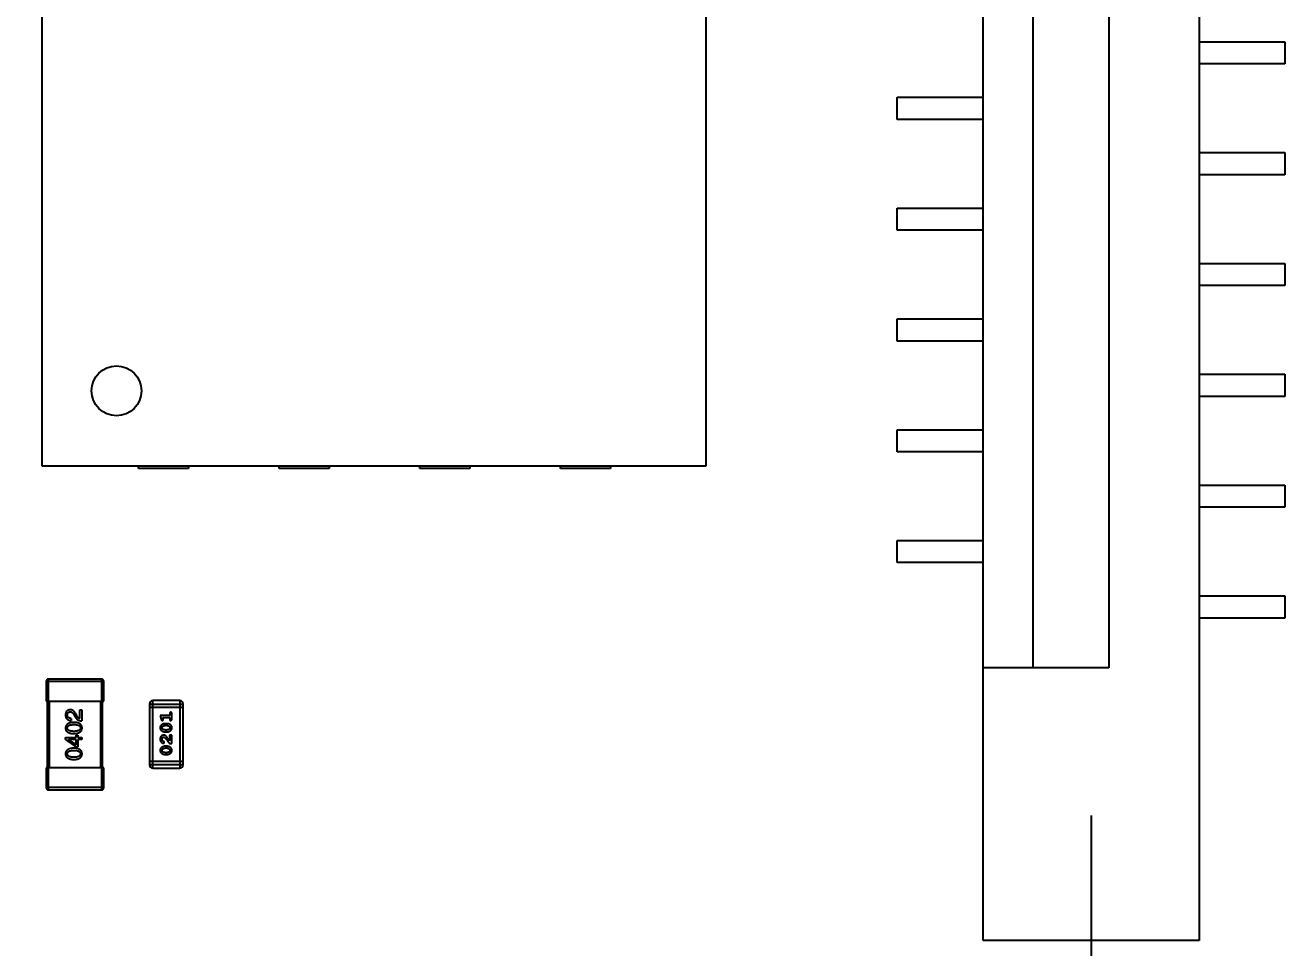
# Model space of a CAD drawing. Header units: millimetres. Extents: x 563 to 681, y 173 to 284.
# Drawn here: x 636.81 to 648.18, y 246.51 to 254.83 of the extents above; entities that cross this region are included whole.
import ezdxf

# ---------------------------------------------------------------- set-up
doc = ezdxf.new("R2010")
doc.units = ezdxf.units.MM
doc.header["$LTSCALE"] = 30.734
doc.header["$PDMODE"] = 3
doc.header["$PDSIZE"] = 0.3125
doc.layers.get('0').update_dxf_attribs({"linetype": 'CONTINUOUS'})
doc.layers.get('Defpoints').update_dxf_attribs({"linetype": 'CONTINUOUS'})
doc.layers.add('dim', color=6, linetype='CONTINUOUS', lineweight=9)
doc.styles.add('Verdana', font='verdana.ttf', dxfattribs={"height": 2.5})
doc.dimstyles.new('aaaaaaaa 3.0', dxfattribs={"dimtxt": 2.5, "dimasz": 1.5, "dimexe": 1.25, "dimexo": 0.625, "dimtad": 1, "dimdec": 1, "dimzin": 9, "dimdsep": 46, "dimtxsty": 'Verdana', "dimcen": 0, "dimazin": 0, "dimtfac": 1, "dimtofl": 0, "dimtmove": 0, "dimatfit": 3, "dimfxl": 1, "dimlwd": 25, "dimlwe": 25, "dimarcsym": 0})

# ---------------------------------------------------------------- blocks, each defined once
blk = doc.blocks.new('*D26')
at = {"layer": 'Defpoints', "color": 0}
for p in [(632.68, 248.392), (646.431, 248.327), (646.431, 233.318)]:
    blk.add_point(p, dxfattribs=at)
at = {"layer": 'dim', "color": 0, "lineweight": 25}
for p, q in [((632.68, 247.767), (632.68, 232.068)), ((646.431, 247.702), (646.431, 232.068)), ((634.18, 233.318), (644.931, 233.318))]:
    blk.add_line(p, q, dxfattribs=at)
at = {"layer": 'dim', "color": 0}
for points in [[(634.18, 233.568), (634.18, 233.068), (632.68, 233.318)], [(644.931, 233.068), (644.931, 233.568), (646.431, 233.318)]]:
    blk.add_solid(points, dxfattribs=at)
at = {"layer": 'dim', "color": 0, "insert": (639.555, 235.25), "char_height": 2.5, "attachment_point": 5, "style": 'Verdana'}
blk.add_mtext('13.8', dxfattribs=at)

msp = doc.modelspace()

# ---------------------------------------------------------------- linework, layer by layer
at = {"linetype": 'Continuous'}
for p, q in [((645.456, 246.574), (645.456, 263.094)), ((647.406, 263.094), (647.406, 246.574)), ((645.905, 260.634), (645.905, 249.034)), ((646.59, 260.634), (646.59, 249.034)), ((636.955, 258.809), (636.955, 250.859)), ((642.955, 250.859), (642.955, 258.809)), ((647.406, 254.684), (648.181, 254.684)), ((648.181, 254.684), (648.181, 254.484)), ((648.181, 254.484), (647.406, 254.484)), ((644.681, 253.984), (644.681, 254.184)), ((644.681, 254.184), (645.456, 254.184)), ((645.456, 253.984), (644.681, 253.984)), ((647.406, 253.684), (648.181, 253.684)), ((648.181, 253.684), (648.181, 253.484)), ((648.181, 253.484), (647.406, 253.484)), ((644.681, 252.984), (644.681, 253.184)), ((644.681, 253.184), (645.456, 253.184)), ((645.456, 252.984), (644.681, 252.984)), ((647.406, 252.684), (648.181, 252.684)), ((648.181, 252.684), (648.181, 252.484)), ((648.181, 252.484), (647.406, 252.484)), ((644.681, 252.184), (645.456, 252.184)), ((644.681, 251.984), (644.681, 252.184)), ((645.456, 251.984), (644.681, 251.984)), ((647.406, 251.684), (648.181, 251.684)), ((648.181, 251.684), (648.181, 251.484)), ((648.181, 251.484), (647.406, 251.484)), ((644.681, 251.184), (645.456, 251.184)), ((644.681, 250.984), (644.681, 251.184)), ((645.456, 250.984), (644.681, 250.984)), ((636.955, 250.859), (642.955, 250.859)), ((637.83, 250.834), (637.83, 250.859)), ((638.28, 250.834), (637.83, 250.834)), ((638.28, 250.859), (638.28, 250.834)), ((639.1, 250.834), (639.1, 250.859)), ((639.55, 250.834), (639.1, 250.834)), ((639.55, 250.859), (639.55, 250.834)), ((640.37, 250.834), (640.37, 250.859)), ((640.82, 250.834), (640.37, 250.834)), ((640.82, 250.859), (640.82, 250.834)), ((641.64, 250.834), (641.64, 250.859)), ((642.09, 250.834), (641.64, 250.834)), ((642.09, 250.859), (642.09, 250.834)), ((647.406, 250.684), (648.181, 250.684)), ((648.181, 250.684), (648.181, 250.484)), ((648.181, 250.484), (647.406, 250.484)), ((644.681, 250.184), (645.456, 250.184)), ((644.681, 249.984), (644.681, 250.184)), ((645.456, 249.984), (644.681, 249.984)), ((647.406, 249.684), (648.181, 249.684)), ((648.181, 249.684), (648.181, 249.484)), ((648.181, 249.484), (647.406, 249.484)), ((646.59, 249.034), (645.456, 249.034)), ((636.995, 248.914), (636.995, 248.734)), ((636.995, 248.914), (637.515, 248.914)), ((637.015, 248.734), (637.015, 248.934)), ((637.495, 248.934), (637.015, 248.934)), ((637.495, 248.934), (637.495, 248.734)), ((637.515, 248.734), (637.515, 248.914)), ((636.995, 248.734), (637.515, 248.734)), ((637.005, 248.734), (637.005, 248.134)), ((637.025, 248.134), (637.025, 248.734)), ((637.485, 248.734), (637.485, 248.134)), ((637.505, 248.134), (637.505, 248.734)), ((637.928, 248.708), (637.928, 248.16)), ((637.928, 248.708), (638.233, 248.708)), ((638.233, 248.678), (637.928, 248.678)), ((637.958, 248.129), (637.958, 248.739)), ((638.202, 248.739), (637.958, 248.739)), ((638.202, 248.739), (638.202, 248.129)), ((638.233, 248.16), (638.233, 248.708)), ((637.222, 248.578), (637.222, 248.56)), ((637.247, 248.61), (637.258, 248.591)), ((637.272, 248.601), (637.263, 248.617)), ((637.299, 248.577), (637.299, 248.657)), ((637.299, 248.657), (637.317, 248.657)), ((637.317, 248.657), (637.317, 248.556)), ((638.024, 248.605), (638.034, 248.569)), ((638.112, 248.605), (638.024, 248.605)), ((638.051, 248.573), (638.047, 248.588)), ((638.047, 248.588), (638.112, 248.588)), ((638.112, 248.623), (638.112, 248.605)), ((638.112, 248.588), (638.112, 248.571)), ((638.129, 248.571), (638.129, 248.623)), ((638.086, 248.531), (638.068, 248.531)), ((638.068, 248.458), (638.086, 248.458)), ((638.086, 248.514), (638.069, 248.514)), ((638.069, 248.475), (638.086, 248.475)), ((637.169, 248.389), (637.169, 248.405)), ((637.169, 248.405), (637.265, 248.405)), ((637.169, 248.389), (637.263, 248.322)), ((637.198, 248.387), (637.198, 248.386)), ((637.265, 248.387), (637.198, 248.387)), ((637.265, 248.339), (637.198, 248.386)), ((637.281, 248.322), (637.263, 248.322)), ((637.265, 248.405), (637.265, 248.427)), ((637.265, 248.427), (637.281, 248.427)), ((637.265, 248.339), (637.265, 248.387)), ((637.281, 248.427), (637.281, 248.405)), ((637.281, 248.405), (637.317, 248.405)), ((637.281, 248.387), (637.281, 248.322)), ((637.317, 248.387), (637.281, 248.387)), ((637.317, 248.405), (637.317, 248.387)), ((638.086, 248.327), (638.068, 248.327)), ((638.11, 248.351), (638.129, 248.351)), ((638.112, 248.413), (638.112, 248.377)), ((638.129, 248.428), (638.121, 248.428)), ((638.129, 248.351), (638.129, 248.428)), ((638.068, 248.253), (638.086, 248.253)), ((638.086, 248.31), (638.069, 248.31)), ((638.069, 248.27), (638.086, 248.27)), ((636.995, 248.134), (636.995, 247.954)), ((637.515, 248.134), (636.995, 248.134)), ((637.015, 247.934), (637.015, 248.134)), ((637.495, 248.134), (637.495, 247.934)), ((637.515, 247.954), (637.515, 248.134)), ((638.233, 248.19), (637.928, 248.19)), ((638.233, 248.16), (637.928, 248.16)), ((637.958, 248.129), (638.202, 248.129)), ((637.515, 247.954), (636.995, 247.954)), ((637.015, 247.934), (637.495, 247.934)), ((647.406, 246.574), (645.456, 246.574))]:
    msp.add_line(p, q, dxfattribs=at)
msp.add_circle((637.63, 251.534), 0.225, dxfattribs=at)
for centre, radius, start, end in [((637.015, 248.914), 0.02, 90, 180), ((637.495, 248.914), 0.02, 0, 90), ((637.958, 248.708), 0.0305, 90, 180), ((638.202, 248.708), 0.0305, 0, 90), ((637.958, 248.16), 0.0305, 180, 270), ((638.202, 248.16), 0.0305, 270, 0), ((637.015, 247.954), 0.02, 180, 270), ((637.495, 247.954), 0.02, 270, 0)]:
    msp.add_arc(centre, radius, start, end, dxfattribs=at)
for points, knots in [([(637.213, 248.657), (637.212, 248.657), (637.208, 248.657), (637.204, 248.656), (637.199, 248.655), (637.195, 248.653), (637.191, 248.652), (637.188, 248.649), (637.184, 248.647), (637.181, 248.644), (637.179, 248.641), (637.176, 248.638), (637.174, 248.634), (637.173, 248.63), (637.171, 248.625), (637.17, 248.621), (637.17, 248.616), (637.169, 248.612), (637.169, 248.61)], [0, 0, 0, 0, 0.070688, 0.137741, 0.201612, 0.262778, 0.321223, 0.378455, 0.434411, 0.490146, 0.546362, 0.603392, 0.662208, 0.723401, 0.787372, 0.85442, 0.925153, 1, 1, 1, 1]), ([(637.169, 248.61), (637.169, 248.608), (637.169, 248.604), (637.17, 248.599), (637.171, 248.593), (637.173, 248.588), (637.175, 248.584), (637.177, 248.58), (637.18, 248.576), (637.183, 248.573), (637.187, 248.57), (637.191, 248.567), (637.195, 248.565), (637.2, 248.563), (637.205, 248.561), (637.21, 248.56), (637.216, 248.56), (637.22, 248.56), (637.222, 248.56)], [0, 0, 0, 0, 0.07282, 0.141057, 0.2062, 0.267672, 0.326735, 0.383519, 0.439188, 0.494454, 0.549628, 0.605958, 0.66397, 0.72402, 0.787502, 0.854127, 0.925065, 1, 1, 1, 1]), ([(637.186, 248.608), (637.186, 248.609), (637.187, 248.611), (637.187, 248.614), (637.187, 248.617), (637.188, 248.62), (637.189, 248.623), (637.19, 248.625), (637.192, 248.627), (637.193, 248.629), (637.195, 248.631), (637.197, 248.633), (637.199, 248.634), (637.201, 248.635), (637.204, 248.636), (637.207, 248.637), (637.21, 248.637), (637.212, 248.637), (637.213, 248.637)], [0, 0, 0, 0, 0.076112, 0.148436, 0.216883, 0.281466, 0.34298, 0.402356, 0.459881, 0.51546, 0.571111, 0.62658, 0.683162, 0.741007, 0.801404, 0.863825, 0.930544, 1, 1, 1, 1]), ([(637.222, 248.578), (637.221, 248.578), (637.218, 248.579), (637.214, 248.579), (637.21, 248.58), (637.207, 248.58), (637.203, 248.582), (637.2, 248.583), (637.198, 248.584), (637.195, 248.586), (637.193, 248.588), (637.191, 248.59), (637.19, 248.593), (637.189, 248.595), (637.188, 248.598), (637.187, 248.601), (637.186, 248.604), (637.186, 248.607), (637.186, 248.608)], [0, 0, 0, 0, 0.082594, 0.15978, 0.232961, 0.301462, 0.365595, 0.426678, 0.484662, 0.540809, 0.595146, 0.648401, 0.702272, 0.757102, 0.813447, 0.872233, 0.934055, 1, 1, 1, 1]), ([(637.263, 248.617), (637.262, 248.619), (637.26, 248.622), (637.258, 248.627), (637.255, 248.631), (637.253, 248.635), (637.25, 248.639), (637.247, 248.642), (637.244, 248.645), (637.241, 248.648), (637.238, 248.65), (637.235, 248.652), (637.231, 248.654), (637.228, 248.655), (637.224, 248.656), (637.221, 248.657), (637.217, 248.657), (637.215, 248.657), (637.213, 248.657)], [0, 0, 0, 0, 0.082731, 0.161257, 0.236138, 0.307554, 0.375712, 0.440848, 0.502916, 0.562567, 0.619798, 0.675716, 0.73039, 0.78386, 0.837315, 0.890547, 0.944917, 1, 1, 1, 1]), ([(637.213, 248.637), (637.213, 248.637), (637.215, 248.638), (637.217, 248.637), (637.22, 248.637), (637.222, 248.636), (637.224, 248.635), (637.227, 248.634), (637.229, 248.633), (637.231, 248.631), (637.233, 248.63), (637.235, 248.628), (637.237, 248.625), (637.239, 248.623), (637.241, 248.62), (637.243, 248.617), (637.245, 248.614), (637.246, 248.612), (637.247, 248.61)], [0, 0, 0, 0, 0.052237, 0.103888, 0.155485, 0.207395, 0.259864, 0.31356, 0.369176, 0.4266, 0.486836, 0.550048, 0.61567, 0.685271, 0.75824, 0.834614, 0.915635, 1, 1, 1, 1]), ([(637.258, 248.591), (637.259, 248.589), (637.261, 248.587), (637.263, 248.583), (637.266, 248.579), (637.269, 248.576), (637.272, 248.573), (637.275, 248.57), (637.278, 248.567), (637.282, 248.565), (637.286, 248.563), (637.29, 248.561), (637.294, 248.56), (637.298, 248.559), (637.302, 248.558), (637.307, 248.557), (637.312, 248.556), (637.315, 248.556), (637.317, 248.556)], [0, 0, 0, 0, 0.065828, 0.130094, 0.192451, 0.254037, 0.313974, 0.373757, 0.433048, 0.492243, 0.551902, 0.611758, 0.672678, 0.734814, 0.798569, 0.863693, 0.930488, 1, 1, 1, 1]), ([(637.299, 248.577), (637.298, 248.577), (637.296, 248.578), (637.292, 248.579), (637.288, 248.581), (637.285, 248.584), (637.281, 248.588), (637.278, 248.592), (637.275, 248.596), (637.273, 248.6), (637.272, 248.601)], [0, 0, 0, 0, 0.103034, 0.208166, 0.318255, 0.434664, 0.559728, 0.695394, 0.841708, 1, 1, 1, 1]), ([(638.034, 248.569), (638.034, 248.568), (638.034, 248.566), (638.035, 248.564), (638.036, 248.563), (638.037, 248.562), (638.038, 248.561), (638.04, 248.56), (638.041, 248.56), (638.042, 248.56), (638.043, 248.56)], [0, 0, 0, 0, 0.187321, 0.344927, 0.475328, 0.579604, 0.674244, 0.773631, 0.882025, 1, 1, 1, 1]), ([(638.043, 248.56), (638.043, 248.56), (638.045, 248.56), (638.046, 248.56), (638.048, 248.561), (638.049, 248.562), (638.051, 248.563), (638.051, 248.565), (638.052, 248.566), (638.052, 248.567), (638.052, 248.568)], [0, 0, 0, 0, 0.138815, 0.27042, 0.39836, 0.52875, 0.654955, 0.771147, 0.884581, 1, 1, 1, 1]), ([(638.052, 248.568), (638.052, 248.568), (638.052, 248.569), (638.052, 248.57), (638.051, 248.571), (638.051, 248.573), (638.051, 248.573)], [0, 0, 0, 0, 0.183151, 0.413144, 0.682305, 1, 1, 1, 1]), ([(638.12, 248.634), (638.12, 248.634), (638.119, 248.634), (638.117, 248.633), (638.115, 248.632), (638.114, 248.631), (638.113, 248.63), (638.112, 248.628), (638.112, 248.625), (638.112, 248.624), (638.112, 248.623)], [0, 0, 0, 0, 0.11517, 0.223509, 0.328254, 0.438012, 0.553651, 0.682263, 0.830856, 1, 1, 1, 1]), ([(638.112, 248.571), (638.112, 248.57), (638.112, 248.568), (638.112, 248.566), (638.113, 248.564), (638.114, 248.562), (638.115, 248.561), (638.117, 248.56), (638.119, 248.56), (638.12, 248.56), (638.12, 248.56)], [0, 0, 0, 0, 0.169102, 0.317658, 0.446239, 0.563118, 0.671828, 0.776546, 0.884858, 1, 1, 1, 1]), ([(638.129, 248.623), (638.129, 248.624), (638.129, 248.625), (638.129, 248.628), (638.128, 248.63), (638.127, 248.631), (638.125, 248.632), (638.124, 248.633), (638.122, 248.634), (638.121, 248.634), (638.12, 248.634)], [0, 0, 0, 0, 0.169012, 0.317488, 0.445429, 0.560977, 0.67065, 0.776666, 0.88492, 1, 1, 1, 1]), ([(638.12, 248.56), (638.121, 248.56), (638.122, 248.56), (638.124, 248.56), (638.125, 248.561), (638.127, 248.562), (638.128, 248.564), (638.129, 248.566), (638.129, 248.568), (638.129, 248.57), (638.129, 248.571)], [0, 0, 0, 0, 0.115051, 0.223278, 0.329269, 0.437893, 0.554681, 0.682591, 0.83103, 1, 1, 1, 1]), ([(637.245, 248.543), (637.242, 248.543), (637.236, 248.543), (637.228, 248.542), (637.22, 248.541), (637.213, 248.539), (637.206, 248.537), (637.2, 248.535), (637.194, 248.532), (637.189, 248.529), (637.185, 248.526), (637.181, 248.522), (637.177, 248.518), (637.174, 248.513), (637.172, 248.509), (637.171, 248.503), (637.169, 248.498), (637.169, 248.494), (637.169, 248.492)], [0, 0, 0, 0, 0.088475, 0.171606, 0.249595, 0.322626, 0.391327, 0.455765, 0.516374, 0.573675, 0.628522, 0.681161, 0.732559, 0.783563, 0.83504, 0.887639, 0.942585, 1, 1, 1, 1]), ([(637.169, 248.492), (637.169, 248.49), (637.169, 248.486), (637.17, 248.481), (637.172, 248.475), (637.174, 248.47), (637.177, 248.466), (637.18, 248.462), (637.184, 248.458), (637.189, 248.455), (637.194, 248.452), (637.199, 248.449), (637.206, 248.447), (637.212, 248.445), (637.22, 248.443), (637.228, 248.442), (637.236, 248.442), (637.242, 248.441), (637.245, 248.441)], [0, 0, 0, 0, 0.057911, 0.113262, 0.165956, 0.217443, 0.268511, 0.319665, 0.372, 0.426129, 0.483365, 0.543779, 0.607756, 0.676562, 0.749704, 0.827713, 0.911177, 1, 1, 1, 1]), ([(637.186, 248.492), (637.186, 248.493), (637.186, 248.496), (637.187, 248.499), (637.188, 248.503), (637.19, 248.506), (637.192, 248.509), (637.195, 248.511), (637.198, 248.514), (637.201, 248.516), (637.205, 248.517), (637.209, 248.519), (637.214, 248.52), (637.22, 248.521), (637.225, 248.522), (637.232, 248.523), (637.238, 248.523), (637.243, 248.523), (637.245, 248.523)], [0, 0, 0, 0, 0.050604, 0.098688, 0.145699, 0.191791, 0.238625, 0.286717, 0.337546, 0.391814, 0.449755, 0.512106, 0.579685, 0.652048, 0.730262, 0.814146, 0.904281, 1, 1, 1, 1]), ([(637.245, 248.462), (637.243, 248.462), (637.238, 248.462), (637.232, 248.462), (637.225, 248.463), (637.22, 248.464), (637.214, 248.465), (637.209, 248.466), (637.205, 248.468), (637.201, 248.469), (637.198, 248.471), (637.195, 248.474), (637.192, 248.476), (637.19, 248.479), (637.188, 248.482), (637.187, 248.485), (637.186, 248.489), (637.186, 248.491), (637.186, 248.492)], [0, 0, 0, 0, 0.096452, 0.187278, 0.271765, 0.350519, 0.423437, 0.491321, 0.554011, 0.612224, 0.666281, 0.717003, 0.764884, 0.811423, 0.856783, 0.902993, 0.950236, 1, 1, 1, 1]), ([(637.319, 248.492), (637.319, 248.494), (637.319, 248.498), (637.318, 248.504), (637.316, 248.509), (637.314, 248.514), (637.312, 248.518), (637.308, 248.522), (637.305, 248.526), (637.3, 248.53), (637.295, 248.533), (637.29, 248.535), (637.284, 248.537), (637.277, 248.539), (637.27, 248.541), (637.262, 248.542), (637.254, 248.543), (637.248, 248.543), (637.245, 248.543)], [0, 0, 0, 0, 0.059134, 0.115603, 0.169236, 0.221572, 0.273254, 0.32474, 0.377319, 0.431815, 0.488555, 0.548609, 0.612242, 0.680182, 0.75251, 0.829782, 0.91231, 1, 1, 1, 1]), ([(637.245, 248.523), (637.248, 248.523), (637.252, 248.523), (637.259, 248.523), (637.265, 248.522), (637.271, 248.521), (637.276, 248.52), (637.281, 248.519), (637.285, 248.517), (637.289, 248.516), (637.293, 248.514), (637.296, 248.511), (637.298, 248.509), (637.3, 248.506), (637.302, 248.503), (637.303, 248.499), (637.304, 248.496), (637.304, 248.493), (637.304, 248.492)], [0, 0, 0, 0, 0.094834, 0.184067, 0.267029, 0.344713, 0.417334, 0.484367, 0.546941, 0.604717, 0.65953, 0.710539, 0.759381, 0.806382, 0.853027, 0.900623, 0.949121, 1, 1, 1, 1]), ([(637.304, 248.492), (637.304, 248.491), (637.304, 248.489), (637.304, 248.485), (637.302, 248.482), (637.301, 248.479), (637.299, 248.476), (637.296, 248.474), (637.293, 248.471), (637.29, 248.469), (637.286, 248.468), (637.281, 248.466), (637.276, 248.465), (637.271, 248.464), (637.265, 248.463), (637.259, 248.462), (637.252, 248.462), (637.248, 248.462), (637.245, 248.462)], [0, 0, 0, 0, 0.049766, 0.097012, 0.143225, 0.188786, 0.235079, 0.282962, 0.333687, 0.387747, 0.445963, 0.508657, 0.576545, 0.649868, 0.72822, 0.812712, 0.903543, 1, 1, 1, 1]), ([(637.245, 248.441), (637.248, 248.441), (637.254, 248.442), (637.262, 248.442), (637.27, 248.443), (637.277, 248.445), (637.284, 248.447), (637.29, 248.449), (637.295, 248.452), (637.3, 248.455), (637.305, 248.458), (637.308, 248.462), (637.312, 248.466), (637.314, 248.47), (637.316, 248.475), (637.318, 248.481), (637.319, 248.486), (637.319, 248.49), (637.319, 248.492)], [0, 0, 0, 0, 0.087693, 0.170223, 0.247496, 0.319826, 0.387768, 0.451403, 0.511459, 0.568358, 0.622671, 0.675251, 0.726739, 0.778422, 0.830759, 0.884394, 0.940865, 1, 1, 1, 1]), ([(638.068, 248.531), (638.067, 248.531), (638.065, 248.531), (638.062, 248.531), (638.059, 248.531), (638.056, 248.53), (638.053, 248.529), (638.05, 248.528), (638.047, 248.527), (638.044, 248.525), (638.041, 248.523), (638.038, 248.522), (638.036, 248.52), (638.034, 248.519), (638.032, 248.517), (638.031, 248.515), (638.029, 248.513), (638.028, 248.511), (638.026, 248.508), (638.025, 248.504), (638.024, 248.499), (638.024, 248.496), (638.024, 248.494)], [0, 0, 0, 0, 0.049855, 0.099516, 0.148482, 0.19758, 0.246804, 0.296268, 0.346517, 0.397047, 0.446826, 0.49336, 0.537801, 0.579207, 0.617974, 0.654833, 0.689171, 0.722088, 0.786392, 0.853518, 0.924186, 1, 1, 1, 1]), ([(638.024, 248.494), (638.024, 248.493), (638.024, 248.49), (638.025, 248.486), (638.026, 248.482), (638.027, 248.479), (638.029, 248.475), (638.032, 248.472), (638.035, 248.469), (638.038, 248.467), (638.042, 248.465), (638.045, 248.463), (638.049, 248.461), (638.053, 248.46), (638.057, 248.459), (638.061, 248.458), (638.064, 248.458), (638.067, 248.458), (638.068, 248.458)], [0, 0, 0, 0, 0.06692, 0.130834, 0.19258, 0.252759, 0.312631, 0.373411, 0.436359, 0.501894, 0.568244, 0.632472, 0.69556, 0.757163, 0.818592, 0.878885, 0.939235, 1, 1, 1, 1]), ([(638.041, 248.494), (638.041, 248.495), (638.041, 248.496), (638.041, 248.498), (638.042, 248.5), (638.042, 248.501), (638.043, 248.503), (638.044, 248.504), (638.045, 248.505), (638.046, 248.506), (638.046, 248.507)], [0, 0, 0, 0, 0.138115, 0.270177, 0.397547, 0.520057, 0.63869, 0.757499, 0.878226, 1, 1, 1, 1]), ([(638.047, 248.482), (638.046, 248.483), (638.045, 248.483), (638.044, 248.485), (638.043, 248.486), (638.042, 248.488), (638.042, 248.489), (638.041, 248.491), (638.041, 248.493), (638.041, 248.494), (638.041, 248.494)], [0, 0, 0, 0, 0.13042, 0.256046, 0.378133, 0.498725, 0.620452, 0.742761, 0.869406, 1, 1, 1, 1]), ([(638.046, 248.507), (638.047, 248.507), (638.049, 248.508), (638.051, 248.51), (638.054, 248.511), (638.057, 248.512), (638.059, 248.513), (638.062, 248.514), (638.065, 248.514), (638.068, 248.514), (638.069, 248.514)], [0, 0, 0, 0, 0.125331, 0.248948, 0.371201, 0.494032, 0.616811, 0.742104, 0.868849, 1, 1, 1, 1]), ([(638.069, 248.475), (638.068, 248.475), (638.065, 248.475), (638.062, 248.475), (638.059, 248.476), (638.057, 248.477), (638.054, 248.478), (638.051, 248.479), (638.049, 248.48), (638.048, 248.482), (638.047, 248.482)], [0, 0, 0, 0, 0.135446, 0.266257, 0.393419, 0.517936, 0.639137, 0.758785, 0.879345, 1, 1, 1, 1]), ([(638.131, 248.495), (638.131, 248.496), (638.131, 248.499), (638.13, 248.503), (638.129, 248.507), (638.127, 248.51), (638.125, 248.514), (638.123, 248.517), (638.12, 248.52), (638.116, 248.522), (638.113, 248.524), (638.109, 248.526), (638.105, 248.528), (638.102, 248.529), (638.098, 248.53), (638.094, 248.531), (638.09, 248.531), (638.087, 248.531), (638.086, 248.531)], [0, 0, 0, 0, 0.067217, 0.131051, 0.19272, 0.252824, 0.312745, 0.373449, 0.436041, 0.501494, 0.567761, 0.632087, 0.695096, 0.757109, 0.817993, 0.878657, 0.939311, 1, 1, 1, 1]), ([(638.086, 248.514), (638.087, 248.514), (638.089, 248.514), (638.092, 248.514), (638.095, 248.513), (638.098, 248.512), (638.1, 248.511), (638.103, 248.51), (638.105, 248.509), (638.107, 248.507), (638.108, 248.507)], [0, 0, 0, 0, 0.135449, 0.266263, 0.393429, 0.516942, 0.639128, 0.758779, 0.879341, 1, 1, 1, 1]), ([(638.086, 248.458), (638.087, 248.458), (638.089, 248.458), (638.092, 248.458), (638.096, 248.458), (638.099, 248.459), (638.102, 248.46), (638.105, 248.461), (638.108, 248.462), (638.111, 248.464), (638.113, 248.465), (638.116, 248.467), (638.118, 248.469), (638.12, 248.47), (638.122, 248.472), (638.124, 248.474), (638.125, 248.475), (638.127, 248.478), (638.128, 248.481), (638.13, 248.485), (638.131, 248.49), (638.131, 248.493), (638.131, 248.495)], [0, 0, 0, 0, 0.049886, 0.09882, 0.148132, 0.19689, 0.246038, 0.295176, 0.345305, 0.395692, 0.445312, 0.491875, 0.535813, 0.577009, 0.616081, 0.652689, 0.687585, 0.720206, 0.785062, 0.85223, 0.923759, 1, 1, 1, 1]), ([(638.108, 248.482), (638.107, 248.482), (638.106, 248.481), (638.103, 248.479), (638.101, 248.478), (638.098, 248.477), (638.095, 248.476), (638.092, 248.475), (638.089, 248.475), (638.087, 248.475), (638.086, 248.475)], [0, 0, 0, 0, 0.124927, 0.248361, 0.370889, 0.492583, 0.61616, 0.741472, 0.869044, 1, 1, 1, 1]), ([(638.108, 248.507), (638.108, 248.507), (638.109, 248.506), (638.11, 248.504), (638.111, 248.503), (638.112, 248.501), (638.113, 248.5), (638.113, 248.498), (638.113, 248.496), (638.113, 248.495), (638.113, 248.495)], [0, 0, 0, 0, 0.129853, 0.25607, 0.380154, 0.49978, 0.62208, 0.743277, 0.868791, 1, 1, 1, 1]), ([(638.113, 248.495), (638.113, 248.494), (638.113, 248.493), (638.113, 248.491), (638.113, 248.489), (638.112, 248.488), (638.111, 248.486), (638.11, 248.485), (638.109, 248.484), (638.109, 248.483), (638.108, 248.482)], [0, 0, 0, 0, 0.139844, 0.271849, 0.399162, 0.521619, 0.6402, 0.758957, 0.87828, 1, 1, 1, 1]), ([(638.056, 248.428), (638.055, 248.428), (638.053, 248.428), (638.05, 248.427), (638.047, 248.426), (638.044, 248.425), (638.041, 248.424), (638.038, 248.422), (638.036, 248.42), (638.033, 248.417), (638.031, 248.415), (638.029, 248.412), (638.027, 248.409), (638.026, 248.406), (638.025, 248.402), (638.024, 248.399), (638.024, 248.395), (638.024, 248.392), (638.024, 248.391)], [0, 0, 0, 0, 0.060981, 0.120256, 0.178148, 0.236115, 0.293993, 0.352864, 0.413358, 0.476056, 0.539296, 0.602396, 0.665116, 0.728325, 0.792919, 0.859317, 0.928302, 1, 1, 1, 1]), ([(638.024, 248.391), (638.024, 248.389), (638.024, 248.386), (638.025, 248.381), (638.026, 248.376), (638.028, 248.372), (638.031, 248.368), (638.033, 248.364), (638.037, 248.361), (638.04, 248.358), (638.044, 248.356), (638.047, 248.355), (638.05, 248.354), (638.052, 248.354), (638.053, 248.354)], [0, 0, 0, 0, 0.098286, 0.193983, 0.289056, 0.384352, 0.477435, 0.566197, 0.652355, 0.737986, 0.818188, 0.887401, 0.94802, 1, 1, 1, 1]), ([(638.068, 248.327), (638.067, 248.327), (638.065, 248.327), (638.062, 248.327), (638.059, 248.326), (638.056, 248.325), (638.053, 248.324), (638.05, 248.323), (638.047, 248.322), (638.044, 248.321), (638.041, 248.319), (638.038, 248.317), (638.036, 248.316), (638.034, 248.314), (638.032, 248.312), (638.031, 248.311), (638.029, 248.309), (638.028, 248.307), (638.026, 248.303), (638.025, 248.299), (638.024, 248.295), (638.024, 248.291), (638.024, 248.29)], [0, 0, 0, 0, 0.049855, 0.099516, 0.148482, 0.19758, 0.246804, 0.296268, 0.346517, 0.397047, 0.446826, 0.49336, 0.537801, 0.579207, 0.617974, 0.654833, 0.689171, 0.722088, 0.786392, 0.853518, 0.924186, 1, 1, 1, 1]), ([(638.041, 248.391), (638.041, 248.392), (638.041, 248.395), (638.042, 248.399), (638.043, 248.402), (638.045, 248.405), (638.048, 248.407), (638.05, 248.409), (638.053, 248.41), (638.055, 248.41), (638.056, 248.41)], [0, 0, 0, 0, 0.156344, 0.299348, 0.4327, 0.561, 0.682299, 0.791883, 0.89611, 1, 1, 1, 1]), ([(638.046, 248.376), (638.046, 248.376), (638.045, 248.377), (638.044, 248.379), (638.043, 248.381), (638.042, 248.383), (638.042, 248.385), (638.041, 248.387), (638.041, 248.389), (638.041, 248.39), (638.041, 248.391)], [0, 0, 0, 0, 0.121873, 0.243139, 0.363336, 0.485133, 0.607572, 0.734701, 0.864814, 1, 1, 1, 1]), ([(638.055, 248.371), (638.054, 248.371), (638.052, 248.372), (638.05, 248.373), (638.048, 248.374), (638.047, 248.375), (638.046, 248.376)], [0, 0, 0, 0, 0.285518, 0.544185, 0.781367, 1, 1, 1, 1]), ([(638.053, 248.354), (638.054, 248.354), (638.055, 248.354), (638.056, 248.354), (638.058, 248.355), (638.059, 248.356), (638.06, 248.358), (638.061, 248.359), (638.061, 248.361), (638.061, 248.362), (638.061, 248.363)], [0, 0, 0, 0, 0.120856, 0.239483, 0.360995, 0.490166, 0.620982, 0.746416, 0.870253, 1, 1, 1, 1]), ([(638.061, 248.363), (638.061, 248.363), (638.061, 248.364), (638.061, 248.365), (638.061, 248.367), (638.06, 248.368), (638.059, 248.369), (638.058, 248.37), (638.057, 248.37), (638.055, 248.371), (638.055, 248.371)], [0, 0, 0, 0, 0.127347, 0.246131, 0.359406, 0.470543, 0.586092, 0.711469, 0.847022, 1, 1, 1, 1]), ([(638.085, 248.411), (638.084, 248.412), (638.083, 248.413), (638.08, 248.416), (638.078, 248.418), (638.076, 248.42), (638.074, 248.421), (638.073, 248.423), (638.071, 248.424), (638.069, 248.425), (638.066, 248.426), (638.063, 248.427), (638.06, 248.428), (638.058, 248.428), (638.056, 248.428)], [0, 0, 0, 0, 0.103002, 0.197728, 0.285279, 0.365235, 0.437224, 0.502446, 0.560545, 0.611446, 0.707576, 0.80349, 0.900532, 1, 1, 1, 1]), ([(638.056, 248.41), (638.056, 248.41), (638.058, 248.41), (638.06, 248.409), (638.063, 248.408), (638.064, 248.406), (638.065, 248.406)], [0, 0, 0, 0, 0.212836, 0.442809, 0.70317, 1, 1, 1, 1]), ([(638.065, 248.406), (638.066, 248.405), (638.067, 248.404), (638.068, 248.403), (638.07, 248.401), (638.072, 248.399), (638.074, 248.396), (638.076, 248.393), (638.079, 248.39), (638.082, 248.387), (638.085, 248.383), (638.088, 248.38), (638.091, 248.375), (638.094, 248.371), (638.098, 248.366), (638.102, 248.361), (638.106, 248.356), (638.109, 248.352), (638.11, 248.351)], [0, 0, 0, 0, 0.026647, 0.057942, 0.094152, 0.134806, 0.180631, 0.231142, 0.286385, 0.346321, 0.411439, 0.481035, 0.555329, 0.634592, 0.718826, 0.807759, 0.901393, 1, 1, 1, 1]), ([(638.112, 248.377), (638.11, 248.379), (638.107, 248.383), (638.103, 248.389), (638.099, 248.394), (638.095, 248.398), (638.092, 248.402), (638.089, 248.405), (638.087, 248.408), (638.085, 248.41), (638.085, 248.411)], [0, 0, 0, 0, 0.176662, 0.337826, 0.484741, 0.617764, 0.73494, 0.837793, 0.926412, 1, 1, 1, 1]), ([(638.131, 248.29), (638.131, 248.292), (638.131, 248.294), (638.13, 248.298), (638.129, 248.302), (638.127, 248.306), (638.125, 248.309), (638.123, 248.312), (638.12, 248.315), (638.116, 248.317), (638.113, 248.32), (638.109, 248.322), (638.105, 248.323), (638.102, 248.325), (638.098, 248.326), (638.094, 248.326), (638.09, 248.327), (638.087, 248.327), (638.086, 248.327)], [0, 0, 0, 0, 0.067217, 0.131051, 0.19272, 0.252824, 0.312745, 0.373449, 0.436041, 0.501494, 0.567761, 0.632087, 0.695096, 0.757109, 0.817993, 0.878657, 0.939311, 1, 1, 1, 1]), ([(638.121, 248.428), (638.12, 248.428), (638.118, 248.428), (638.115, 248.427), (638.113, 248.426), (638.112, 248.425), (638.11, 248.424), (638.109, 248.423), (638.109, 248.421), (638.109, 248.42), (638.109, 248.419)], [0, 0, 0, 0, 0.1844, 0.34094, 0.473574, 0.586824, 0.690029, 0.789175, 0.890445, 1, 1, 1, 1]), ([(638.109, 248.419), (638.109, 248.419), (638.109, 248.418), (638.109, 248.416), (638.11, 248.415), (638.111, 248.414), (638.112, 248.413)], [0, 0, 0, 0, 0.20611, 0.432681, 0.695597, 1, 1, 1, 1]), ([(637.245, 248.31), (637.242, 248.31), (637.236, 248.309), (637.228, 248.309), (637.22, 248.307), (637.213, 248.306), (637.206, 248.304), (637.2, 248.302), (637.194, 248.299), (637.189, 248.296), (637.185, 248.293), (637.181, 248.289), (637.177, 248.285), (637.174, 248.28), (637.172, 248.275), (637.171, 248.27), (637.169, 248.265), (637.169, 248.261), (637.169, 248.259)], [0, 0, 0, 0, 0.088475, 0.171606, 0.249595, 0.322626, 0.391327, 0.455765, 0.516374, 0.573675, 0.628522, 0.681161, 0.732559, 0.783563, 0.83504, 0.887639, 0.942585, 1, 1, 1, 1]), ([(637.169, 248.259), (637.169, 248.257), (637.169, 248.253), (637.17, 248.247), (637.172, 248.242), (637.174, 248.237), (637.177, 248.233), (637.18, 248.229), (637.184, 248.225), (637.189, 248.222), (637.194, 248.219), (637.199, 248.216), (637.206, 248.214), (637.212, 248.212), (637.22, 248.21), (637.228, 248.209), (637.236, 248.208), (637.242, 248.208), (637.245, 248.208)], [0, 0, 0, 0, 0.057911, 0.113262, 0.165956, 0.217443, 0.268511, 0.319665, 0.372, 0.426129, 0.483365, 0.543779, 0.607756, 0.676562, 0.749704, 0.827713, 0.911177, 1, 1, 1, 1]), ([(637.186, 248.259), (637.186, 248.26), (637.186, 248.263), (637.187, 248.266), (637.188, 248.27), (637.19, 248.273), (637.192, 248.275), (637.195, 248.278), (637.198, 248.28), (637.201, 248.282), (637.205, 248.284), (637.209, 248.286), (637.214, 248.287), (637.22, 248.288), (637.225, 248.289), (637.232, 248.29), (637.238, 248.29), (637.243, 248.29), (637.245, 248.29)], [0, 0, 0, 0, 0.050604, 0.098688, 0.145699, 0.191791, 0.238625, 0.286717, 0.337546, 0.391814, 0.449755, 0.512106, 0.579685, 0.652048, 0.730262, 0.814146, 0.904281, 1, 1, 1, 1]), ([(637.245, 248.229), (637.243, 248.229), (637.238, 248.229), (637.232, 248.229), (637.225, 248.23), (637.22, 248.23), (637.214, 248.232), (637.209, 248.233), (637.205, 248.234), (637.201, 248.236), (637.198, 248.238), (637.195, 248.24), (637.192, 248.243), (637.19, 248.246), (637.188, 248.249), (637.187, 248.252), (637.186, 248.255), (637.186, 248.258), (637.186, 248.259)], [0, 0, 0, 0, 0.096452, 0.187278, 0.271765, 0.350519, 0.423437, 0.491321, 0.554011, 0.612224, 0.666281, 0.717003, 0.764884, 0.811423, 0.856783, 0.902993, 0.950236, 1, 1, 1, 1]), ([(637.319, 248.259), (637.319, 248.261), (637.319, 248.265), (637.318, 248.27), (637.316, 248.276), (637.314, 248.281), (637.312, 248.285), (637.308, 248.289), (637.305, 248.293), (637.3, 248.296), (637.295, 248.299), (637.29, 248.302), (637.284, 248.304), (637.277, 248.306), (637.27, 248.308), (637.262, 248.309), (637.254, 248.31), (637.248, 248.31), (637.245, 248.31)], [0, 0, 0, 0, 0.059134, 0.115603, 0.169236, 0.221572, 0.273254, 0.32474, 0.377319, 0.431815, 0.488555, 0.548609, 0.612242, 0.680182, 0.75251, 0.829782, 0.91231, 1, 1, 1, 1]), ([(637.245, 248.29), (637.248, 248.29), (637.252, 248.29), (637.259, 248.29), (637.265, 248.289), (637.271, 248.288), (637.276, 248.287), (637.281, 248.286), (637.285, 248.284), (637.289, 248.282), (637.293, 248.28), (637.296, 248.278), (637.298, 248.275), (637.3, 248.273), (637.302, 248.27), (637.303, 248.266), (637.304, 248.263), (637.304, 248.26), (637.304, 248.259)], [0, 0, 0, 0, 0.094834, 0.184067, 0.267029, 0.344713, 0.417334, 0.484367, 0.546941, 0.604717, 0.65953, 0.710539, 0.759381, 0.806382, 0.853027, 0.900623, 0.949121, 1, 1, 1, 1]), ([(637.245, 248.208), (637.248, 248.208), (637.254, 248.208), (637.262, 248.209), (637.27, 248.21), (637.277, 248.212), (637.284, 248.214), (637.29, 248.216), (637.295, 248.219), (637.3, 248.222), (637.305, 248.225), (637.308, 248.229), (637.312, 248.233), (637.314, 248.237), (637.316, 248.242), (637.318, 248.247), (637.319, 248.253), (637.319, 248.257), (637.319, 248.259)], [0, 0, 0, 0, 0.087693, 0.170223, 0.247496, 0.319826, 0.387768, 0.451403, 0.511459, 0.568358, 0.622671, 0.675251, 0.726739, 0.778422, 0.830759, 0.884394, 0.940865, 1, 1, 1, 1]), ([(637.304, 248.259), (637.304, 248.258), (637.304, 248.255), (637.304, 248.252), (637.302, 248.249), (637.301, 248.246), (637.299, 248.243), (637.296, 248.24), (637.293, 248.238), (637.29, 248.236), (637.286, 248.234), (637.281, 248.233), (637.276, 248.232), (637.271, 248.23), (637.265, 248.23), (637.259, 248.229), (637.252, 248.229), (637.248, 248.229), (637.245, 248.229)], [0, 0, 0, 0, 0.049766, 0.097012, 0.143225, 0.188786, 0.235079, 0.282962, 0.333687, 0.387747, 0.445963, 0.508657, 0.576545, 0.649868, 0.72822, 0.812712, 0.903543, 1, 1, 1, 1]), ([(638.024, 248.29), (638.024, 248.288), (638.024, 248.286), (638.025, 248.281), (638.026, 248.278), (638.027, 248.274), (638.029, 248.271), (638.032, 248.268), (638.035, 248.265), (638.038, 248.262), (638.042, 248.26), (638.045, 248.258), (638.049, 248.257), (638.053, 248.255), (638.057, 248.254), (638.061, 248.254), (638.064, 248.253), (638.067, 248.253), (638.068, 248.253)], [0, 0, 0, 0, 0.06692, 0.130834, 0.19258, 0.252759, 0.312631, 0.373411, 0.436359, 0.501894, 0.568244, 0.632472, 0.69556, 0.757163, 0.818592, 0.878885, 0.939235, 1, 1, 1, 1]), ([(638.041, 248.29), (638.041, 248.291), (638.041, 248.292), (638.041, 248.294), (638.042, 248.295), (638.042, 248.297), (638.043, 248.298), (638.044, 248.3), (638.045, 248.301), (638.046, 248.302), (638.046, 248.302)], [0, 0, 0, 0, 0.138115, 0.270177, 0.397547, 0.520057, 0.63869, 0.757499, 0.878226, 1, 1, 1, 1]), ([(638.047, 248.278), (638.046, 248.278), (638.045, 248.279), (638.044, 248.28), (638.043, 248.282), (638.042, 248.283), (638.042, 248.285), (638.041, 248.286), (638.041, 248.288), (638.041, 248.289), (638.041, 248.29)], [0, 0, 0, 0, 0.13042, 0.256046, 0.378133, 0.498725, 0.620452, 0.742761, 0.869406, 1, 1, 1, 1]), ([(638.046, 248.302), (638.047, 248.303), (638.049, 248.304), (638.051, 248.305), (638.054, 248.307), (638.057, 248.308), (638.059, 248.309), (638.062, 248.309), (638.065, 248.31), (638.068, 248.31), (638.069, 248.31)], [0, 0, 0, 0, 0.125331, 0.248948, 0.371201, 0.494032, 0.616811, 0.742104, 0.868849, 1, 1, 1, 1]), ([(638.069, 248.27), (638.068, 248.27), (638.065, 248.27), (638.062, 248.271), (638.059, 248.271), (638.057, 248.272), (638.054, 248.273), (638.051, 248.274), (638.049, 248.276), (638.048, 248.277), (638.047, 248.278)], [0, 0, 0, 0, 0.135446, 0.266257, 0.393419, 0.517936, 0.639137, 0.758785, 0.879345, 1, 1, 1, 1]), ([(638.086, 248.31), (638.087, 248.31), (638.089, 248.31), (638.092, 248.309), (638.095, 248.309), (638.098, 248.308), (638.1, 248.307), (638.103, 248.306), (638.105, 248.304), (638.107, 248.303), (638.108, 248.302)], [0, 0, 0, 0, 0.135449, 0.266263, 0.393429, 0.516942, 0.639128, 0.758779, 0.879341, 1, 1, 1, 1]), ([(638.086, 248.253), (638.087, 248.253), (638.089, 248.253), (638.092, 248.253), (638.096, 248.254), (638.099, 248.255), (638.102, 248.255), (638.105, 248.257), (638.108, 248.258), (638.111, 248.259), (638.113, 248.261), (638.116, 248.263), (638.118, 248.264), (638.12, 248.266), (638.122, 248.267), (638.124, 248.269), (638.125, 248.271), (638.127, 248.273), (638.128, 248.276), (638.13, 248.281), (638.131, 248.285), (638.131, 248.288), (638.131, 248.29)], [0, 0, 0, 0, 0.049886, 0.09882, 0.148132, 0.19689, 0.246038, 0.295176, 0.345305, 0.395692, 0.445312, 0.491875, 0.535813, 0.577009, 0.616081, 0.652689, 0.687585, 0.720206, 0.785062, 0.85223, 0.923759, 1, 1, 1, 1]), ([(638.108, 248.278), (638.107, 248.277), (638.106, 248.276), (638.103, 248.275), (638.101, 248.273), (638.098, 248.272), (638.095, 248.271), (638.092, 248.271), (638.089, 248.27), (638.087, 248.27), (638.086, 248.27)], [0, 0, 0, 0, 0.124927, 0.248361, 0.370889, 0.492583, 0.61616, 0.741472, 0.869044, 1, 1, 1, 1]), ([(638.108, 248.302), (638.108, 248.302), (638.109, 248.301), (638.11, 248.3), (638.111, 248.298), (638.112, 248.297), (638.113, 248.295), (638.113, 248.294), (638.113, 248.292), (638.113, 248.291), (638.113, 248.29)], [0, 0, 0, 0, 0.129853, 0.25607, 0.380154, 0.49978, 0.62208, 0.743277, 0.868791, 1, 1, 1, 1]), ([(638.113, 248.29), (638.113, 248.289), (638.113, 248.288), (638.113, 248.286), (638.113, 248.285), (638.112, 248.283), (638.111, 248.282), (638.11, 248.28), (638.109, 248.279), (638.109, 248.278), (638.108, 248.278)], [0, 0, 0, 0, 0.139844, 0.271849, 0.399162, 0.521619, 0.6402, 0.758957, 0.87828, 1, 1, 1, 1])]:
    msp.add_open_spline(points, degree=3, knots=knots, dxfattribs=at)

# ---------------------------------------------------------------- dimensions: what is measured, and where the dimension line sits
at = {"layer": 'dim'}
dim = msp.add_linear_dim(base=(646.431, 233.318), p1=(632.68, 248.392), p2=(646.431, 248.327), dimstyle='aaaaaaaa 3.0', dxfattribs=at)
dim.commit()
dim.dimension.update_dxf_attribs({"geometry": '*D26', "text_midpoint": (639.555, 235.25)})

doc.saveas('drawing.dxf')
